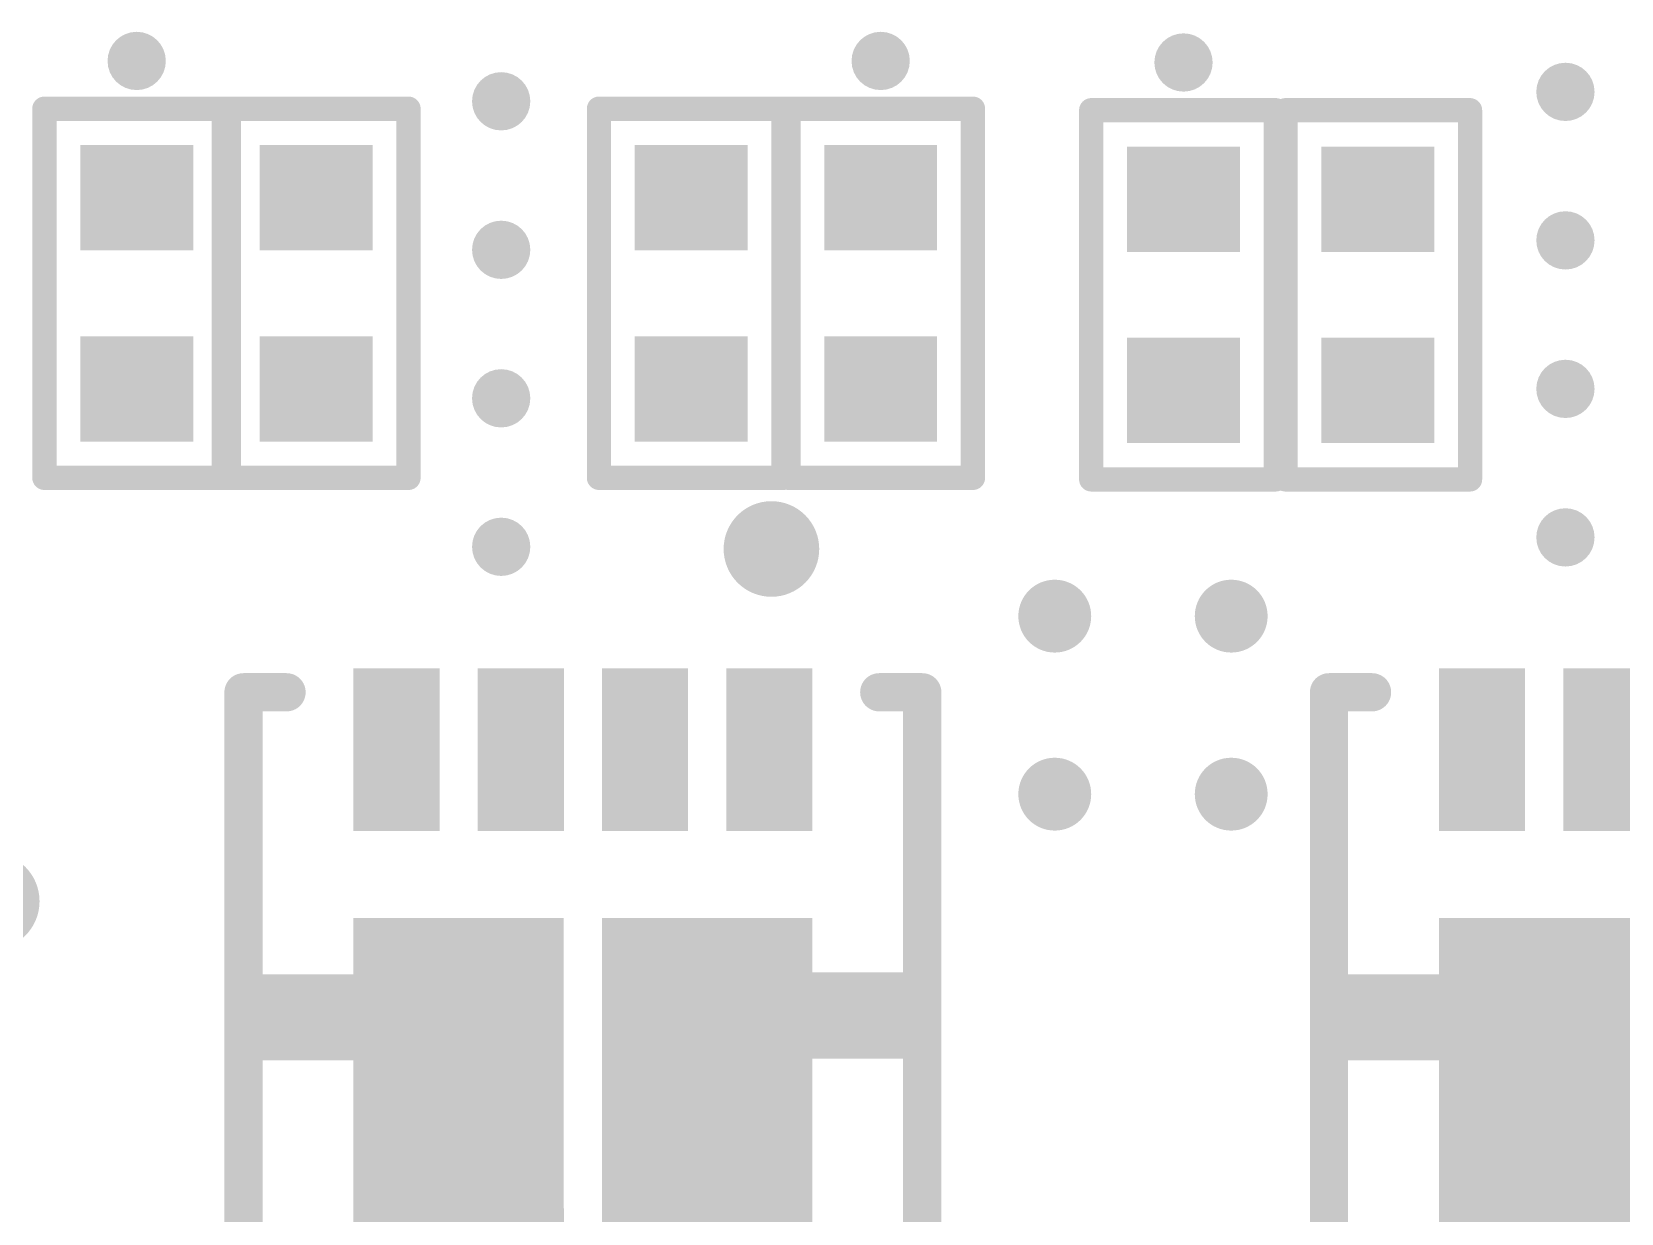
# Model space of a CAD drawing. Header units: millimetres. Extents: x -6 to 151, y -20 to 98.
# Drawn here: x 42.27 to 50.58, y 16.26 to 22.43 of the extents above; entities that cross this region are included whole.
import ezdxf

# ---------------------------------------------------------------- set-up
doc = ezdxf.new("R2010")
doc.units = ezdxf.units.MM
for name, color, linetype in [('TopOverlay', 2, 'Continuous'), ('TopPaste', 8, 'Continuous'), ('TopSolder', 216, 'Continuous'), ('ViaHoleLayer', 16, 'Continuous')]:
    doc.layers.add(name, color=color, linetype=linetype)

# ---------------------------------------------------------------- blocks, each defined once
blk = doc.blocks.new('RES0402_217')
at = {"layer": 'TopPaste'}
for points in [[(-0.75, -0.27), (-0.75, 0.27), (-0.25, 0.27), (-0.25, -0.27)], [(0.25, -0.27), (0.25, 0.27), (0.75, 0.27), (0.75, -0.27)]]:
    blk.add_hatch(color=8, dxfattribs=at).paths.add_polyline_path(points)
at = {"layer": 'TopSolder'}
for points in [[(-0.7754, -0.2954), (-0.7754, 0.2954), (-0.2246, 0.2954), (-0.2246, -0.2954)], [(0.2246, -0.2954), (0.2246, 0.2954), (0.7754, 0.2954), (0.7754, -0.2954)]]:
    blk.add_hatch(color=216, dxfattribs=at).paths.add_polyline_path(points)
at = {"layer": 'TopOverlay', "const_width": 0.127}
for points in [[(-0.9652, 0.4826), (-0.9652, -0.4826)], [(-0.9652, 0.4826), (0.9652, 0.4826)], [(0.9652, 0.4826), (0.9652, -0.4826)], [(-0.9652, -0.4826), (0.9652, -0.4826)]]:
    blk.add_lwpolyline(points, dxfattribs=at)
at = {"layer": 'TopOverlay', "const_width": 0.0635}
for points in [[(-0.997, 0.4826, 1), (-0.9335, 0.4826, 1)], [(-0.997, 0.4826, 1), (-0.9335, 0.4826, 1)], [(0.9335, 0.4826, 1), (0.997, 0.4826, 1)], [(0.9335, 0.4826, 1), (0.997, 0.4826, 1)], [(-0.997, -0.4826, 1), (-0.9335, -0.4826, 1)], [(-0.997, -0.4826, 1), (-0.9335, -0.4826, 1)], [(0.9335, -0.4826, 1), (0.997, -0.4826, 1)], [(0.9335, -0.4826, 1), (0.997, -0.4826, 1)]]:
    blk.add_lwpolyline(points, format="xyb", close=True, dxfattribs=at)
blk = doc.blocks.new('RES0402_220')
at = {"layer": 'TopPaste'}
for points in [[(-0.75, -0.27), (-0.75, 0.27), (-0.25, 0.27), (-0.25, -0.27)], [(0.25, -0.27), (0.25, 0.27), (0.75, 0.27), (0.75, -0.27)]]:
    blk.add_hatch(color=8, dxfattribs=at).paths.add_polyline_path(points)
at = {"layer": 'TopSolder'}
for points in [[(-0.7754, -0.2954), (-0.7754, 0.2954), (-0.2246, 0.2954), (-0.2246, -0.2954)], [(0.2246, -0.2954), (0.2246, 0.2954), (0.7754, 0.2954), (0.7754, -0.2954)]]:
    blk.add_hatch(color=216, dxfattribs=at).paths.add_polyline_path(points)
at = {"layer": 'TopOverlay', "const_width": 0.127}
for points in [[(-0.9652, -0.4826), (-0.9652, 0.4826)], [(0.9652, 0.4826), (-0.9652, 0.4826)], [(0.9652, -0.4826), (0.9652, 0.4826)], [(0.9652, -0.4826), (-0.9652, -0.4826)]]:
    blk.add_lwpolyline(points, dxfattribs=at)
at = {"layer": 'TopOverlay', "const_width": 0.0635}
for points in [[(-0.997, 0.4826, 1), (-0.9335, 0.4826, 1)], [(-0.997, 0.4826, 1), (-0.9335, 0.4826, 1)], [(0.9335, 0.4826, 1), (0.997, 0.4826, 1)], [(0.9335, 0.4826, 1), (0.997, 0.4826, 1)], [(-0.997, -0.4826, 1), (-0.9335, -0.4826, 1)], [(-0.997, -0.4826, 1), (-0.9335, -0.4826, 1)], [(0.9335, -0.4826, 1), (0.997, -0.4826, 1)], [(0.9335, -0.4826, 1), (0.997, -0.4826, 1)]]:
    blk.add_lwpolyline(points, format="xyb", close=True, dxfattribs=at)
blk = doc.blocks.new('RES0402_222')
at = {"layer": 'TopPaste'}
for points in [[(-0.75, -0.27), (-0.75, 0.27), (-0.25, 0.27), (-0.25, -0.27)], [(0.25, -0.27), (0.25, 0.27), (0.75, 0.27), (0.75, -0.27)]]:
    blk.add_hatch(color=8, dxfattribs=at).paths.add_polyline_path(points)
at = {"layer": 'TopSolder'}
for points in [[(-0.7754, -0.2954), (-0.7754, 0.2954), (-0.2246, 0.2954), (-0.2246, -0.2954)], [(0.2246, -0.2954), (0.2246, 0.2954), (0.7754, 0.2954), (0.7754, -0.2954)]]:
    blk.add_hatch(color=216, dxfattribs=at).paths.add_polyline_path(points)
at = {"layer": 'TopOverlay', "const_width": 0.127}
for points in [[(-0.9652, 0.4826), (-0.9652, -0.4826)], [(-0.9652, 0.4826), (0.9652, 0.4826)], [(0.9652, 0.4826), (0.9652, -0.4826)], [(-0.9652, -0.4826), (0.9652, -0.4826)]]:
    blk.add_lwpolyline(points, dxfattribs=at)
at = {"layer": 'TopOverlay', "const_width": 0.0635}
for points in [[(-0.997, 0.4826, 1), (-0.9335, 0.4826, 1)], [(-0.997, 0.4826, 1), (-0.9335, 0.4826, 1)], [(0.9335, 0.4826, 1), (0.997, 0.4826, 1)], [(0.9335, 0.4826, 1), (0.997, 0.4826, 1)], [(-0.997, -0.4826, 1), (-0.9335, -0.4826, 1)], [(-0.997, -0.4826, 1), (-0.9335, -0.4826, 1)], [(0.9335, -0.4826, 1), (0.997, -0.4826, 1)], [(0.9335, -0.4826, 1), (0.997, -0.4826, 1)]]:
    blk.add_lwpolyline(points, format="xyb", close=True, dxfattribs=at)
blk = doc.blocks.new('RES0402_223')
at = {"layer": 'TopPaste'}
for points in [[(-0.75, -0.27), (-0.75, 0.27), (-0.25, 0.27), (-0.25, -0.27)], [(0.25, -0.27), (0.25, 0.27), (0.75, 0.27), (0.75, -0.27)]]:
    blk.add_hatch(color=8, dxfattribs=at).paths.add_polyline_path(points)
at = {"layer": 'TopSolder'}
for points in [[(-0.7754, -0.2954), (-0.7754, 0.2954), (-0.2246, 0.2954), (-0.2246, -0.2954)], [(0.2246, -0.2954), (0.2246, 0.2954), (0.7754, 0.2954), (0.7754, -0.2954)]]:
    blk.add_hatch(color=216, dxfattribs=at).paths.add_polyline_path(points)
at = {"layer": 'TopOverlay', "const_width": 0.127}
for points in [[(-0.9652, 0.4826), (-0.9652, -0.4826)], [(-0.9652, 0.4826), (0.9652, 0.4826)], [(0.9652, 0.4826), (0.9652, -0.4826)], [(-0.9652, -0.4826), (0.9652, -0.4826)]]:
    blk.add_lwpolyline(points, dxfattribs=at)
at = {"layer": 'TopOverlay', "const_width": 0.0635}
for points in [[(-0.997, 0.4826, 1), (-0.9335, 0.4826, 1)], [(-0.997, 0.4826, 1), (-0.9335, 0.4826, 1)], [(0.9335, 0.4826, 1), (0.997, 0.4826, 1)], [(0.9335, 0.4826, 1), (0.997, 0.4826, 1)], [(-0.997, -0.4826, 1), (-0.9335, -0.4826, 1)], [(-0.997, -0.4826, 1), (-0.9335, -0.4826, 1)], [(0.9335, -0.4826, 1), (0.997, -0.4826, 1)], [(0.9335, -0.4826, 1), (0.997, -0.4826, 1)]]:
    blk.add_lwpolyline(points, format="xyb", close=True, dxfattribs=at)
blk = doc.blocks.new('RES0402_225')
at = {"layer": 'TopPaste'}
for points in [[(-0.75, -0.27), (-0.75, 0.27), (-0.25, 0.27), (-0.25, -0.27)], [(0.25, -0.27), (0.25, 0.27), (0.75, 0.27), (0.75, -0.27)]]:
    blk.add_hatch(color=8, dxfattribs=at).paths.add_polyline_path(points)
at = {"layer": 'TopSolder'}
for points in [[(-0.7754, -0.2954), (-0.7754, 0.2954), (-0.2246, 0.2954), (-0.2246, -0.2954)], [(0.2246, -0.2954), (0.2246, 0.2954), (0.7754, 0.2954), (0.7754, -0.2954)]]:
    blk.add_hatch(color=216, dxfattribs=at).paths.add_polyline_path(points)
at = {"layer": 'TopOverlay', "const_width": 0.127}
for points in [[(-0.9652, -0.4826), (-0.9652, 0.4826)], [(0.9652, 0.4826), (-0.9652, 0.4826)], [(0.9652, -0.4826), (0.9652, 0.4826)], [(0.9652, -0.4826), (-0.9652, -0.4826)]]:
    blk.add_lwpolyline(points, dxfattribs=at)
at = {"layer": 'TopOverlay', "const_width": 0.0635}
for points in [[(-0.997, 0.4826, 1), (-0.9335, 0.4826, 1)], [(-0.997, 0.4826, 1), (-0.9335, 0.4826, 1)], [(0.9335, 0.4826, 1), (0.997, 0.4826, 1)], [(0.9335, 0.4826, 1), (0.997, 0.4826, 1)], [(-0.997, -0.4826, 1), (-0.9335, -0.4826, 1)], [(-0.997, -0.4826, 1), (-0.9335, -0.4826, 1)], [(0.9335, -0.4826, 1), (0.997, -0.4826, 1)], [(0.9335, -0.4826, 1), (0.997, -0.4826, 1)]]:
    blk.add_lwpolyline(points, format="xyb", close=True, dxfattribs=at)
blk = doc.blocks.new('RES0402_226')
at = {"layer": 'TopPaste'}
for points in [[(-0.75, -0.27), (-0.75, 0.27), (-0.25, 0.27), (-0.25, -0.27)], [(0.25, -0.27), (0.25, 0.27), (0.75, 0.27), (0.75, -0.27)]]:
    blk.add_hatch(color=8, dxfattribs=at).paths.add_polyline_path(points)
at = {"layer": 'TopSolder'}
for points in [[(-0.7754, -0.2954), (-0.7754, 0.2954), (-0.2246, 0.2954), (-0.2246, -0.2954)], [(0.2246, -0.2954), (0.2246, 0.2954), (0.7754, 0.2954), (0.7754, -0.2954)]]:
    blk.add_hatch(color=216, dxfattribs=at).paths.add_polyline_path(points)
at = {"layer": 'TopOverlay', "const_width": 0.127}
for points in [[(-0.9652, -0.4826), (-0.9652, 0.4826)], [(0.9652, 0.4826), (-0.9652, 0.4826)], [(0.9652, -0.4826), (0.9652, 0.4826)], [(0.9652, -0.4826), (-0.9652, -0.4826)]]:
    blk.add_lwpolyline(points, dxfattribs=at)
at = {"layer": 'TopOverlay', "const_width": 0.0635}
for points in [[(-0.997, 0.4826, 1), (-0.9335, 0.4826, 1)], [(-0.997, 0.4826, 1), (-0.9335, 0.4826, 1)], [(0.9335, 0.4826, 1), (0.997, 0.4826, 1)], [(0.9335, 0.4826, 1), (0.997, 0.4826, 1)], [(-0.997, -0.4826, 1), (-0.9335, -0.4826, 1)], [(-0.997, -0.4826, 1), (-0.9335, -0.4826, 1)], [(0.9335, -0.4826, 1), (0.997, -0.4826, 1)], [(0.9335, -0.4826, 1), (0.997, -0.4826, 1)]]:
    blk.add_lwpolyline(points, format="xyb", close=True, dxfattribs=at)
blk = doc.blocks.new('DFN3X3_8L_DUAL_280')
at = {"layer": 'TopPaste'}
for points in [[(-1.175, 1.825), (-0.775, 1.825), (-0.775, 1.025), (-1.175, 1.025)], [(-0.525, 1.825), (-0.125, 1.825), (-0.125, 1.025), (-0.525, 1.025)], [(0.125, 1.825), (0.525, 1.825), (0.525, 1.025), (0.125, 1.025)], [(0.775, 1.825), (1.175, 1.825), (1.175, 1.025), (0.775, 1.025)], [(-0.1248, -0.4944), (-1.1748, -0.4944), (-1.1748, 1.2056), (-0.1248, 1.2056)], [(1.1752, -0.4944), (0.1252, -0.4944), (0.1252, 1.2056), (1.1752, 1.2056)], [(-1.7462, -0.2098), (-1.7462, 0.1902), (-0.9462, 0.1902), (-0.9462, -0.2098)], [(1.7208, 0.2), (1.7208, -0.2), (0.9208, -0.2), (0.9208, 0.2)], [(-1.175, -1), (-0.775, -1), (-0.775, -1.8), (-1.175, -1.8)], [(-0.525, -1), (-0.125, -1), (-0.125, -1.8), (-0.525, -1.8)], [(0.125, -1), (0.525, -1), (0.525, -1.8), (0.125, -1.8)], [(0.775, -1), (1.175, -1), (1.175, -1.8), (0.775, -1.8)]]:
    blk.add_hatch(color=8, dxfattribs=at).paths.add_polyline_path(points)
at = {"layer": 'TopSolder'}
for points in [[(-1.2004, 1.8504), (-0.7496, 1.8504), (-0.7496, 0.9996), (-1.2004, 0.9996)], [(-0.5504, 1.8504), (-0.0996, 1.8504), (-0.0996, 0.9996), (-0.5504, 0.9996)], [(0.0996, 1.8504), (0.5504, 1.8504), (0.5504, 0.9996), (0.0996, 0.9996)], [(0.7496, 1.8504), (1.2004, 1.8504), (1.2004, 0.9996), (0.7496, 0.9996)], [(-0.0994, -0.5198), (-1.2002, -0.5198), (-1.2002, 1.231), (-0.0994, 1.231)], [(1.2006, -0.5198), (0.0998, -0.5198), (0.0998, 1.231), (1.2006, 1.231)], [(-1.7716, -0.2352), (-1.7716, 0.2156), (-0.9208, 0.2156), (-0.9208, -0.2352)], [(1.7462, 0.2254), (1.7462, -0.2254), (0.8954, -0.2254), (0.8954, 0.2254)], [(-1.2004, -0.9746), (-0.7496, -0.9746), (-0.7496, -1.8254), (-1.2004, -1.8254)], [(-0.5504, -0.9746), (-0.0996, -0.9746), (-0.0996, -1.8254), (-0.5504, -1.8254)], [(0.0996, -0.9746), (0.5504, -0.9746), (0.5504, -1.8254), (0.0996, -1.8254)], [(0.7496, -0.9746), (1.2004, -0.9746), (1.2004, -1.8254), (0.7496, -1.8254)]]:
    blk.add_hatch(color=216, dxfattribs=at).paths.add_polyline_path(points)
at = {"layer": 'TopOverlay', "const_width": 0.2}
for points in [[(-1.55, 1.7), (-1.775, 1.7)], [(-1.775, 1.7), (-1.775, -0.3175)], [(1.775, 1.7), (1.55, 1.7)], [(1.775, 1.7), (1.775, -0.3175)], [(-1.775, -0.25), (-1.775, -1.7)], [(1.775, -0.25), (1.775, -1.7)], [(-1.55, -1.7), (-1.775, -1.7)], [(1.775, -1.7), (1.55, -1.7)]]:
    blk.add_lwpolyline(points, dxfattribs=at)
at = {"layer": 'TopOverlay'}
for points, const_width in [([(-1.825, 1.7, 1), (-1.725, 1.7, 1)], 0.1), ([(-1.825, 1.7, 1), (-1.725, 1.7, 1)], 0.1), ([(-1.6, 1.7, 1), (-1.5, 1.7, 1)], 0.1), ([(1.5, 1.7, 1), (1.6, 1.7, 1)], 0.1), ([(1.725, 1.7, 1), (1.825, 1.7, 1)], 0.1), ([(1.725, 1.7, 1), (1.825, 1.7, 1)], 0.1), ([(-1.825, -0.25, 1), (-1.725, -0.25, 1)], 0.1), ([(1.725, -0.25, 1), (1.825, -0.25, 1)], 0.1), ([(-1.825, -0.3175, 1), (-1.725, -0.3175, 1)], 0.1), ([(1.725, -0.3175, 1), (1.825, -0.3175, 1)], 0.1), ([(-1.825, -1.7, 1), (-1.725, -1.7, 1)], 0.1), ([(-1.825, -1.7, 1), (-1.725, -1.7, 1)], 0.1), ([(-1.6, -1.7, 1), (-1.5, -1.7, 1)], 0.1), ([(1.5, -1.7, 1), (1.6, -1.7, 1)], 0.1), ([(1.725, -1.7, 1), (1.825, -1.7, 1)], 0.1), ([(1.725, -1.7, 1), (1.825, -1.7, 1)], 0.1), ([(-0.861, -2.4494, 1), (-1.111, -2.4494, 1)], 0.25), ([(-1.1735, -2.4494, 1), (-1.0485, -2.4494, 1)], 0.125), ([(-0.9235, -2.4494, 1), (-0.7985, -2.4494, 1)], 0.125)]:
    blk.add_lwpolyline(points, format="xyb", close=True, dxfattribs=dict(at, const_width=const_width))
blk = doc.blocks.new('DFN3X3_8L_DUAL_281')
at = {"layer": 'TopPaste'}
for points in [[(-1.175, 1.825), (-0.775, 1.825), (-0.775, 1.025), (-1.175, 1.025)], [(-0.525, 1.825), (-0.125, 1.825), (-0.125, 1.025), (-0.525, 1.025)], [(0.125, 1.825), (0.525, 1.825), (0.525, 1.025), (0.125, 1.025)], [(0.775, 1.825), (1.175, 1.825), (1.175, 1.025), (0.775, 1.025)], [(-0.1248, -0.4944), (-1.1748, -0.4944), (-1.1748, 1.2056), (-0.1248, 1.2056)], [(1.1752, -0.4944), (0.1252, -0.4944), (0.1252, 1.2056), (1.1752, 1.2056)], [(-1.7462, -0.2098), (-1.7462, 0.1902), (-0.9462, 0.1902), (-0.9462, -0.2098)], [(1.7208, 0.2), (1.7208, -0.2), (0.9208, -0.2), (0.9208, 0.2)], [(-1.175, -1), (-0.775, -1), (-0.775, -1.8), (-1.175, -1.8)], [(-0.525, -1), (-0.125, -1), (-0.125, -1.8), (-0.525, -1.8)], [(0.125, -1), (0.525, -1), (0.525, -1.8), (0.125, -1.8)], [(0.775, -1), (1.175, -1), (1.175, -1.8), (0.775, -1.8)]]:
    blk.add_hatch(color=8, dxfattribs=at).paths.add_polyline_path(points)
at = {"layer": 'TopSolder'}
for points in [[(-1.2004, 1.8504), (-0.7496, 1.8504), (-0.7496, 0.9996), (-1.2004, 0.9996)], [(-0.5504, 1.8504), (-0.0996, 1.8504), (-0.0996, 0.9996), (-0.5504, 0.9996)], [(0.0996, 1.8504), (0.5504, 1.8504), (0.5504, 0.9996), (0.0996, 0.9996)], [(0.7496, 1.8504), (1.2004, 1.8504), (1.2004, 0.9996), (0.7496, 0.9996)], [(-0.0994, -0.5198), (-1.2002, -0.5198), (-1.2002, 1.231), (-0.0994, 1.231)], [(1.2006, -0.5198), (0.0998, -0.5198), (0.0998, 1.231), (1.2006, 1.231)], [(-1.7716, -0.2352), (-1.7716, 0.2156), (-0.9208, 0.2156), (-0.9208, -0.2352)], [(1.7462, 0.2254), (1.7462, -0.2254), (0.8954, -0.2254), (0.8954, 0.2254)], [(-1.2004, -0.9746), (-0.7496, -0.9746), (-0.7496, -1.8254), (-1.2004, -1.8254)], [(-0.5504, -0.9746), (-0.0996, -0.9746), (-0.0996, -1.8254), (-0.5504, -1.8254)], [(0.0996, -0.9746), (0.5504, -0.9746), (0.5504, -1.8254), (0.0996, -1.8254)], [(0.7496, -0.9746), (1.2004, -0.9746), (1.2004, -1.8254), (0.7496, -1.8254)]]:
    blk.add_hatch(color=216, dxfattribs=at).paths.add_polyline_path(points)
at = {"layer": 'TopOverlay', "const_width": 0.2}
for points in [[(-1.55, 1.7), (-1.775, 1.7)], [(-1.775, 1.7), (-1.775, -0.3175)], [(1.775, 1.7), (1.55, 1.7)], [(1.775, 1.7), (1.775, -0.3175)], [(-1.775, -0.25), (-1.775, -1.7)], [(1.775, -0.25), (1.775, -1.7)], [(-1.55, -1.7), (-1.775, -1.7)], [(1.775, -1.7), (1.55, -1.7)]]:
    blk.add_lwpolyline(points, dxfattribs=at)
at = {"layer": 'TopOverlay'}
for points, const_width in [([(-1.825, 1.7, 1), (-1.725, 1.7, 1)], 0.1), ([(-1.825, 1.7, 1), (-1.725, 1.7, 1)], 0.1), ([(-1.6, 1.7, 1), (-1.5, 1.7, 1)], 0.1), ([(1.5, 1.7, 1), (1.6, 1.7, 1)], 0.1), ([(1.725, 1.7, 1), (1.825, 1.7, 1)], 0.1), ([(1.725, 1.7, 1), (1.825, 1.7, 1)], 0.1), ([(-1.825, -0.25, 1), (-1.725, -0.25, 1)], 0.1), ([(1.725, -0.25, 1), (1.825, -0.25, 1)], 0.1), ([(-1.825, -0.3175, 1), (-1.725, -0.3175, 1)], 0.1), ([(1.725, -0.3175, 1), (1.825, -0.3175, 1)], 0.1), ([(-1.825, -1.7, 1), (-1.725, -1.7, 1)], 0.1), ([(-1.825, -1.7, 1), (-1.725, -1.7, 1)], 0.1), ([(-1.6, -1.7, 1), (-1.5, -1.7, 1)], 0.1), ([(1.5, -1.7, 1), (1.6, -1.7, 1)], 0.1), ([(1.725, -1.7, 1), (1.825, -1.7, 1)], 0.1), ([(1.725, -1.7, 1), (1.825, -1.7, 1)], 0.1), ([(-0.861, -2.4494, 1), (-1.111, -2.4494, 1)], 0.25), ([(-1.1735, -2.4494, 1), (-1.0485, -2.4494, 1)], 0.125), ([(-0.9235, -2.4494, 1), (-0.7985, -2.4494, 1)], 0.125)]:
    blk.add_lwpolyline(points, format="xyb", close=True, dxfattribs=dict(at, const_width=const_width))

msp = doc.modelspace()

# ---------------------------------------------------------------- hatches: boundary and pattern name
at = {"layer": 'ViaHoleLayer'}
h = msp.add_hatch(color=16, dxfattribs=at)
edge = h.paths.add_edge_path()
edge.add_arc((42.8167, 22.2823), 0.1524, 0, 360)
h = msp.add_hatch(color=16, dxfattribs=at)
edge = h.paths.add_edge_path()
edge.add_arc((46.7078, 22.2823), 0.1524, 0, 360)
h = msp.add_hatch(color=16, dxfattribs=at)
edge = h.paths.add_edge_path()
edge.add_arc((48.2916, 22.2742), 0.1524, 0, 360)
h = msp.add_hatch(color=16, dxfattribs=at)
edge = h.paths.add_edge_path()
edge.add_arc((44.723, 22.0713), 0.1524, 0, 360)
h = msp.add_hatch(color=16, dxfattribs=at)
edge = h.paths.add_edge_path()
edge.add_arc((50.2891, 22.1205), 0.1524, 0, 360)
h = msp.add_hatch(color=16, dxfattribs=at)
edge = h.paths.add_edge_path()
edge.add_arc((44.723, 21.2946), 0.1524, 0, 360)
h = msp.add_hatch(color=16, dxfattribs=at)
edge = h.paths.add_edge_path()
edge.add_arc((50.2891, 21.3439), 0.1524, 0, 360)
h = msp.add_hatch(color=16, dxfattribs=at)
edge = h.paths.add_edge_path()
edge.add_arc((50.2891, 20.5673), 0.1524, 0, 360)
h = msp.add_hatch(color=16, dxfattribs=at)
edge = h.paths.add_edge_path()
edge.add_arc((44.723, 20.518), 0.1524, 0, 360)
h = msp.add_hatch(color=16, dxfattribs=at)
edge = h.paths.add_edge_path()
edge.add_arc((44.723, 19.7414), 0.1524, 0, 360)
h = msp.add_hatch(color=16, dxfattribs=at)
edge = h.paths.add_edge_path()
edge.add_arc((50.2891, 19.7906), 0.1524, 0, 360)
h = msp.add_hatch(color=16, dxfattribs=at)
edge = h.paths.add_edge_path()
edge.add_arc((47.6183, 19.3788), 0.1905, 0, 360)
h = msp.add_hatch(color=16, dxfattribs=at)
edge = h.paths.add_edge_path()
edge.add_arc((48.5411, 19.3788), 0.1905, 0, 360)
h = msp.add_hatch(color=16, dxfattribs=at)
edge = h.paths.add_edge_path()
edge.add_arc((47.6183, 18.4478), 0.1905, 0, 360)
h = msp.add_hatch(color=16, dxfattribs=at)
edge = h.paths.add_edge_path()
edge.add_arc((48.5411, 18.4478), 0.1905, 0, 360)
h = msp.add_hatch(color=16, dxfattribs=at)
edge = h.paths.add_edge_path()
edge.add_arc((42.0547, 17.8876), 0.254, 0, 360)

# ---------------------------------------------------------------- block references
for name, p, rotation in [('RES0402_225', (42.8167, 21.0673), 270), ('RES0402_222', (43.7556, 21.0673), 90), ('RES0402_223', (45.7172, 21.0673), 90), ('RES0402_226', (46.7078, 21.0673), 270), ('RES0402_220', (48.2916, 21.0592), 270), ('RES0402_217', (49.3076, 21.0592), 90), ('DFN3X3_8L_DUAL_280', (45.1504, 17.2806), 180), ('DFN3X3_8L_DUAL_281', (50.8277, 17.2806), 180)]:
    msp.add_blockref(name, p, dxfattribs=dict(rotation=rotation))

doc.saveas('drawing.dxf')
